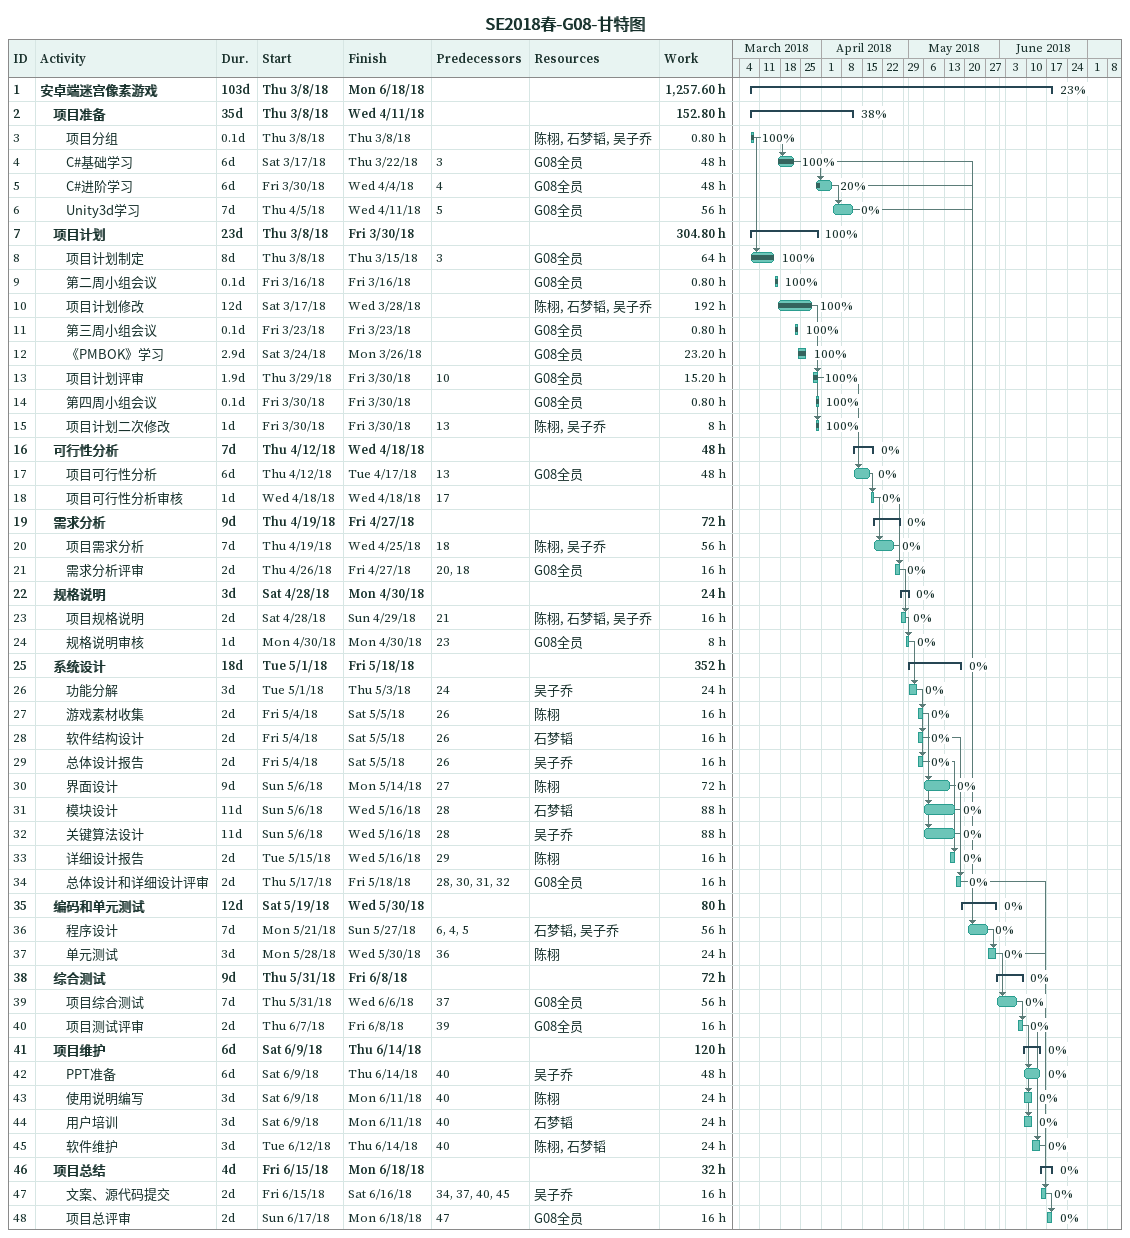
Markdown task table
SE2018春-G08-甘特图

| ID | Level | Task | Duration | Start | Finish | Predecessors | Resources | % complete | Work (h) |
|---|---|---|---|---|---|---|---|---|---|
| 1 | 1 | **安卓端迷宫像素游戏** | 103d | 2018-03-08 | 2018-06-18 |  |  | 23 | 1257.60 |
| 2 | 2 | **项目准备** | 35d | 2018-03-08 | 2018-04-11 |  |  | 38 | 152.80 |
| 3 | 3 | 项目分组 | 0.1d | 2018-03-08 | 2018-03-08 |  | 陈栩, 石梦韬, 吴子乔 | 100 | 0.80 |
| 4 | 3 | C#基础学习 | 6d | 2018-03-17 | 2018-03-22 | 3 | G08全员 | 100 | 48 |
| 5 | 3 | C#进阶学习 | 6d | 2018-03-30 | 2018-04-04 | 4 | G08全员 | 20 | 48 |
| 6 | 3 | Unity3d学习 | 7d | 2018-04-05 | 2018-04-11 | 5 | G08全员 | 0 | 56 |
| 7 | 2 | **项目计划** | 23d | 2018-03-08 | 2018-03-30 |  |  | 100 | 304.80 |
| 8 | 3 | 项目计划制定 | 8d | 2018-03-08 | 2018-03-15 | 3 | G08全员 | 100 | 64 |
| 9 | 3 | 第二周小组会议 | 0.1d | 2018-03-16 | 2018-03-16 |  | G08全员 | 100 | 0.80 |
| 10 | 3 | 项目计划修改 | 12d | 2018-03-17 | 2018-03-28 |  | 陈栩, 石梦韬, 吴子乔 | 100 | 192 |
| 11 | 3 | 第三周小组会议 | 0.1d | 2018-03-23 | 2018-03-23 |  | G08全员 | 100 | 0.80 |
| 12 | 3 | 《PMBOK》学习 | 2.9d | 2018-03-24 | 2018-03-26 |  | G08全员 | 100 | 23.20 |
| 13 | 3 | 项目计划评审 | 1.9d | 2018-03-29 | 2018-03-30 | 10 | G08全员 | 100 | 15.20 |
| 14 | 3 | 第四周小组会议 | 0.1d | 2018-03-30 | 2018-03-30 |  | G08全员 | 100 | 0.80 |
| 15 | 3 | 项目计划二次修改 | 1d | 2018-03-30 | 2018-03-30 | 13 | 陈栩, 吴子乔 | 100 | 8 |
| 16 | 2 | **可行性分析** | 7d | 2018-04-12 | 2018-04-18 |  |  | 0 | 48 |
| 17 | 3 | 项目可行性分析 | 6d | 2018-04-12 | 2018-04-17 | 13 | G08全员 | 0 | 48 |
| 18 | 3 | 项目可行性分析审核 | 1d | 2018-04-18 | 2018-04-18 | 17 |  | 0 |  |
| 19 | 2 | **需求分析** | 9d | 2018-04-19 | 2018-04-27 |  |  | 0 | 72 |
| 20 | 3 | 项目需求分析 | 7d | 2018-04-19 | 2018-04-25 | 18 | 陈栩, 吴子乔 | 0 | 56 |
| 21 | 3 | 需求分析评审 | 2d | 2018-04-26 | 2018-04-27 | 20, 18 | G08全员 | 0 | 16 |
| 22 | 2 | **规格说明** | 3d | 2018-04-28 | 2018-04-30 |  |  | 0 | 24 |
| 23 | 3 | 项目规格说明 | 2d | 2018-04-28 | 2018-04-29 | 21 | 陈栩, 石梦韬, 吴子乔 | 0 | 16 |
| 24 | 3 | 规格说明审核 | 1d | 2018-04-30 | 2018-04-30 | 23 | G08全员 | 0 | 8 |
| 25 | 2 | **系统设计** | 18d | 2018-05-01 | 2018-05-18 |  |  | 0 | 352 |
| 26 | 3 | 功能分解 | 3d | 2018-05-01 | 2018-05-03 | 24 | 吴子乔 | 0 | 24 |
| 27 | 3 | 游戏素材收集 | 2d | 2018-05-04 | 2018-05-05 | 26 | 陈栩 | 0 | 16 |
| 28 | 3 | 软件结构设计 | 2d | 2018-05-04 | 2018-05-05 | 26 | 石梦韬 | 0 | 16 |
| 29 | 3 | 总体设计报告 | 2d | 2018-05-04 | 2018-05-05 | 26 | 吴子乔 | 0 | 16 |
| 30 | 3 | 界面设计 | 9d | 2018-05-06 | 2018-05-14 | 27 | 陈栩 | 0 | 72 |
| 31 | 3 | 模块设计 | 11d | 2018-05-06 | 2018-05-16 | 28 | 石梦韬 | 0 | 88 |
| 32 | 3 | 关键算法设计 | 11d | 2018-05-06 | 2018-05-16 | 28 | 吴子乔 | 0 | 88 |
| 33 | 3 | 详细设计报告 | 2d | 2018-05-15 | 2018-05-16 | 29 | 陈栩 | 0 | 16 |
| 34 | 3 | 总体设计和详细设计评审 | 2d | 2018-05-17 | 2018-05-18 | 28, 30, 31, 32 | G08全员 | 0 | 16 |
| 35 | 2 | **编码和单元测试** | 12d | 2018-05-19 | 2018-05-30 |  |  | 0 | 80 |
| 36 | 3 | 程序设计 | 7d | 2018-05-21 | 2018-05-27 | 6, 4, 5 | 石梦韬, 吴子乔 | 0 | 56 |
| 37 | 3 | 单元测试 | 3d | 2018-05-28 | 2018-05-30 | 36 | 陈栩 | 0 | 24 |
| 38 | 2 | **综合测试** | 9d | 2018-05-31 | 2018-06-08 |  |  | 0 | 72 |
| 39 | 3 | 项目综合测试 | 7d | 2018-05-31 | 2018-06-06 | 37 | G08全员 | 0 | 56 |
| 40 | 3 | 项目测试评审 | 2d | 2018-06-07 | 2018-06-08 | 39 | G08全员 | 0 | 16 |
| 41 | 2 | **项目维护** | 6d | 2018-06-09 | 2018-06-14 |  |  | 0 | 120 |
| 42 | 3 | PPT准备 | 6d | 2018-06-09 | 2018-06-14 | 40 | 吴子乔 | 0 | 48 |
| 43 | 3 | 使用说明编写 | 3d | 2018-06-09 | 2018-06-11 | 40 | 陈栩 | 0 | 24 |
| 44 | 3 | 用户培训 | 3d | 2018-06-09 | 2018-06-11 | 40 | 石梦韬 | 0 | 24 |
| 45 | 3 | 软件维护 | 3d | 2018-06-12 | 2018-06-14 | 40 | 陈栩, 石梦韬 | 0 | 24 |
| 46 | 2 | **项目总结** | 4d | 2018-06-15 | 2018-06-18 |  |  | 0 | 32 |
| 47 | 3 | 文案、源代码提交 | 2d | 2018-06-15 | 2018-06-16 | 34, 37, 40, 45 | 吴子乔 | 0 | 16 |
| 48 | 3 | 项目总评审 | 2d | 2018-06-17 | 2018-06-18 | 47 | G08全员 | 0 | 16 |
